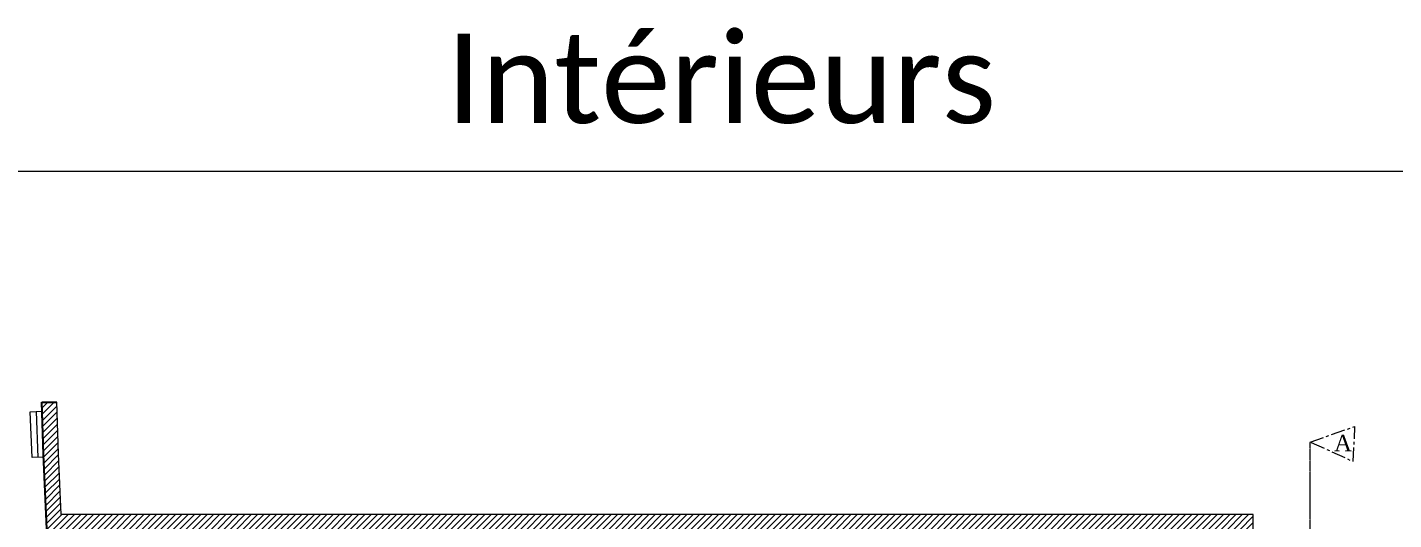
# Model space of a CAD drawing. Header units: millimetres. Extents: x -14819 to 43195, y -10328 to 20814.
# Drawn here: x 32553 to 35614, y 2196 to 3299 of the extents above; entities that cross this region are included whole.
import ezdxf

# ---------------------------------------------------------------- set-up
doc = ezdxf.new("R2010")
doc.units = ezdxf.units.MM
doc.linetypes.add('AXES', pattern=[50.8, 31.75, -6.35, 6.35, -6.35])
for name, color, linetype, lineweight in [('_cadre100', 7, 'Continuous', 15), ('_position_coupes', 6, 'AXES', 20), ('Hachures', 8, 'Continuous', 9), ('Mur_coupe', 7, 'Continuous', 25), ('MV_voirie', 7, 'Continuous', 13)]:
    doc.layers.add(name, color=color, linetype=linetype, lineweight=lineweight)
doc.layers.add('_mur_fantome', color=2, linetype='Continuous', lineweight=0, plot=False)
doc.styles.add('Legend', font='calibri.ttf')
doc.styles.add('Romantic', font='romantic.ttf', dxfattribs={"height": 2})

msp = doc.modelspace()

# ---------------------------------------------------------------- hatches: boundary and pattern name
at = {"layer": 'Hachures'}
h = msp.add_hatch(dxfattribs=at)
h.set_pattern_fill('_USER', color=256, scale=10, angle=45, pattern_type=0)
h.set_pattern_definition([(45, (1679.643, -7925.721), (-7.0710678, 7.0710678), [])])
h.paths.add_polyline_path([(33531.7, 2173.52), (33727.05, 2173.52), (33727.05, 2001.52), (33754.05, 2001.52), (33754.05, 2173.52), (34730.05, 2173.52), (34730.05, 1547.52), (34754.05, 1547.52), (34754.05, 1622.52), (34784.07, 1622.52), (34784.07, 1642.52), (34754.05, 1642.52), (34754.05, 2173.52), (34952.07, 2173.52), (34952.07, 2162.52), (35002.07, 2162.52), (35002.07, 2173.52), (35016.05, 2173.52), (35016.05, 1834.52), (35027.05, 1834.52), (35027.05, 2173.52), (35279.05, 2173.52), (35279.05, 1642.52), (35027.05, 1642.52), (35027.05, 1751.52), (35016.05, 1751.52), (35016.05, 1642.52), (34917.07, 1642.52), (34917.07, 1622.52), (35279.05, 1622.52), (35279.05, 1095.63), (35299.05, 1095.58), (35299.05, 1149.58), (35605.07, 1149.58), (35605.07, 714.58), (35716.07, 714.58), (35716.07, 628.48), (35597.57, 628.48), (35597.57, 594.66), (36178.44, 595.21), (36178.44, 628.48), (35736.07, 628.48), (35736.07, 734.58), (35625.07, 734.58), (35625.07, 1169.58), (35299.05, 1169.6), (35299.05, 2173.52), (35299.05, 2207.52), (32628.92, 2207.52), (32622.91, 2343.59), (32619.09, 2458.98), (32585.07, 2458.98), (32588.93, 2342.28), (32605.13, 1975.52), (32639.1, 1977.02), (32630.42, 2173.52), (32788.05, 2173.52), (32788.05, 2061.52), (32998.05, 2061.52), (32998.05, 2009.52), (33206.05, 2009.52), (33206.05, 2019.52), (33001.05, 2019.52), (33001.05, 2064.52), (32796.05, 2064.52), (32796.05, 2173.52), (32998.05, 2173.52), (32998.05, 2143.52), (33001.05, 2143.52), (33001.05, 2173.52), (33494.7, 2173.52), (33494.7, 2019.52), (33279.05, 2019.52), (33279.05, 2009.52), (33338.05, 2009.52), (33338.05, 1920.52), (33345.05, 1920.52), (33345.05, 2009.52), (33494.7, 2009.52), (33494.7, 2000.52), (33531.7, 2000.52)])

# ---------------------------------------------------------------- linework, layer by layer
at = {"layer": '_cadre100', "flags": 128}
msp.add_lwpolyline([(32120.11, 5.76), (36320.11, 5.76), (36320.11, 2975.76), (32120.11, 2975.76)], close=True, dxfattribs=at)
at = {"layer": '_mur_fantome', "color": 2, "flags": 128}
for points in [[(32628.92, 2207.52), (32622.91, 2343.59), (32619.09, 2458.98)], [(35299.05, 2173.52), (35299.05, 2207.52)]]:
    msp.add_lwpolyline(points, dxfattribs=at)
at = {"layer": '_mur_fantome', "flags": 128}
msp.add_lwpolyline([(35299.05, 2207.52), (32628.92, 2207.52)], dxfattribs=at)
at = {"layer": '_position_coupes', "elevation": -1042.5, "flags": 128}
msp.add_lwpolyline([(35426.55, 2369.79), (35526.23, 2404.51), (35522.67, 2326.19)], close=True, dxfattribs=at)
at = {"layer": '_position_coupes', "ltscale": 0.1, "elevation": -1042.5, "flags": 128}
msp.add_lwpolyline([(35426.55, 445.51), (35426.55, 2369.79)], dxfattribs=at)
at = {"layer": 'Mur_coupe', "flags": 128}
msp.add_lwpolyline([(32605.13, 1975.52), (32588.93, 2342.28), (32585.07, 2458.98)], dxfattribs=at)
at = {"layer": 'Mur_coupe', "color": 2, "flags": 128}
msp.add_lwpolyline([(32585.07, 2458.98), (32619.09, 2458.98)], dxfattribs=at)
at = {"layer": 'MV_voirie'}
msp.add_line((32576.85, 2335.55, 2314.3), (32573, 2438.4, 2314.67), dxfattribs=at)
msp.add_polyline3d([(32563.35, 2335.05, 2277.73), (32559.51, 2437.9, 2278.85), (32585.94, 2438.85, 0), (32589.21, 2336.05, 0)], close=True, dxfattribs=at)

# ---------------------------------------------------------------- texts
at = {"layer": '_cadre100', "style": 'Legend'}
msp.add_text('Intérieurs', height=200, dxfattribs=at).set_placement((33491.55, 3084.36))
at = {"layer": '_position_coupes', "style": 'Romantic'}
msp.add_text('A', height=36.75, rotation=0, dxfattribs=at).set_placement((35480.31, 2349.35, -1042.5))

doc.saveas('drawing.dxf')
